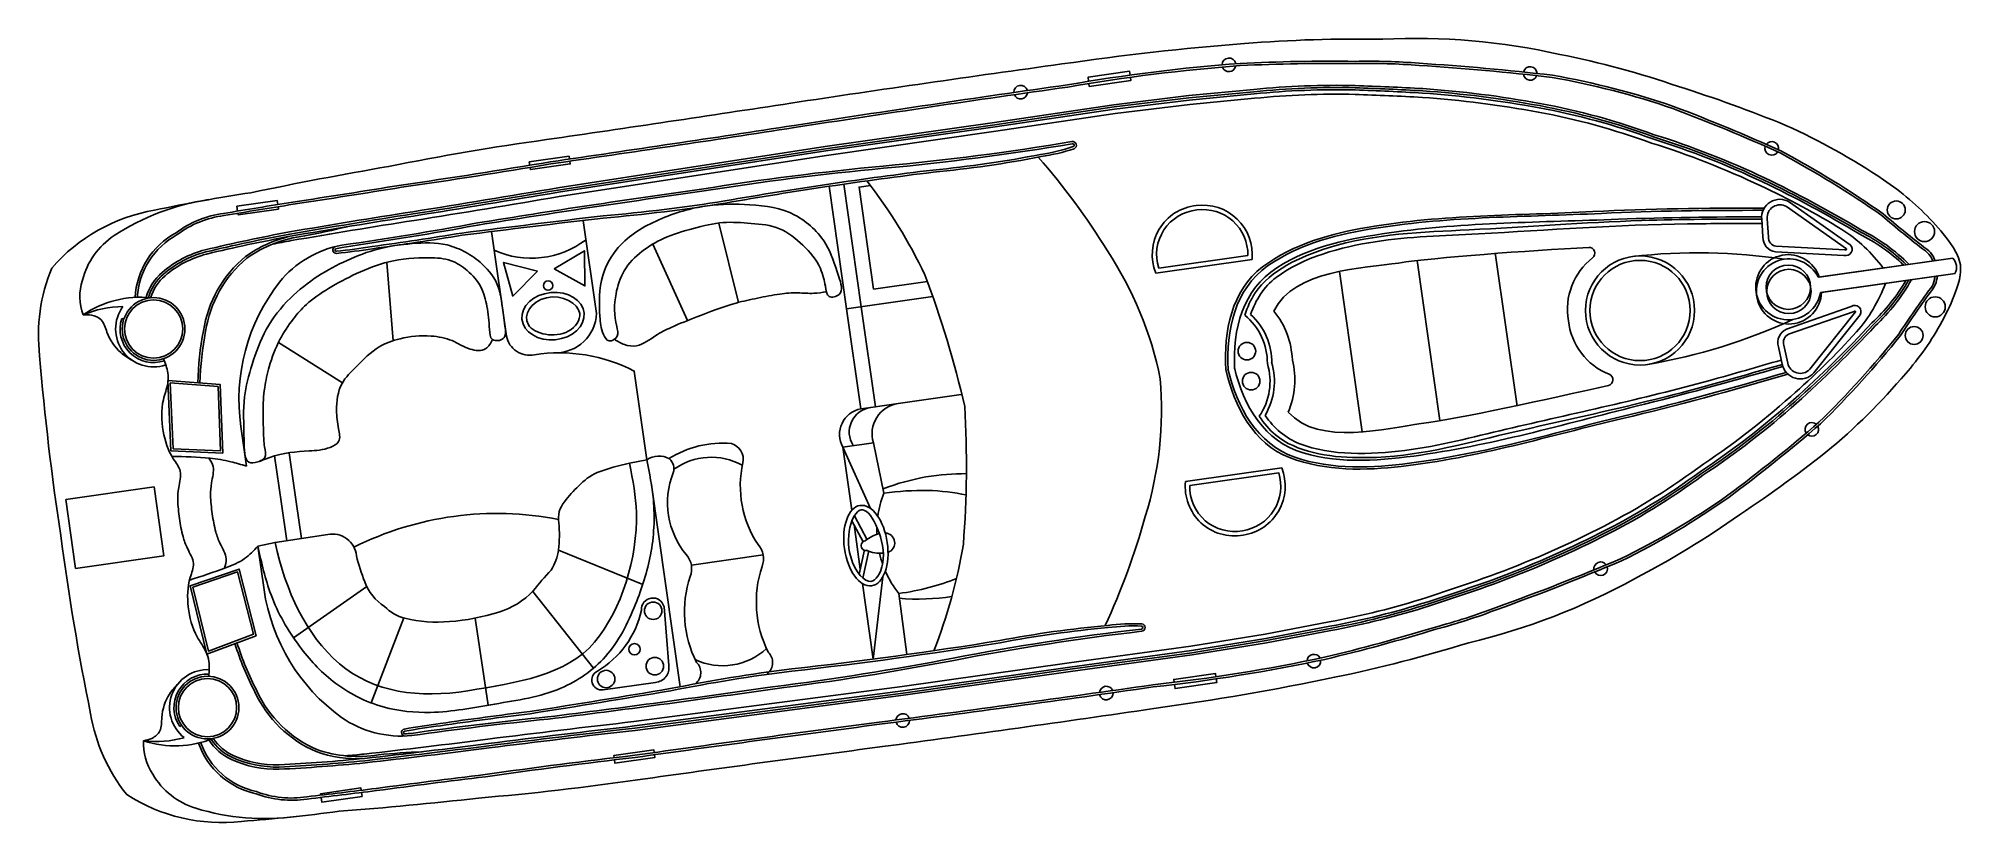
# Model space of a CAD drawing. Header units: metres. Extents: x 268873 to 270210, y 2118104 to 2119954.
# Drawn here: x 268872.6 to 268939.5, y 2118104.4 to 2118131.6 of the extents above; entities outside this region: 1.
import ezdxf

# ---------------------------------------------------------------- set-up
doc = ezdxf.new("R2010")
doc.units = ezdxf.units.M

msp = doc.modelspace()

# ---------------------------------------------------------------- linework, layer by layer
at = {"color": 3}
msp.add_line((270180.073, 2119950.074), (270209.907, 2119953.689), dxfattribs=at)
for p, q in [((268900.738, 2118122.229), (268900.131, 2118126.493)), ((268901.248, 2118122.302), (268900.641, 2118126.568)), ((268896.296, 2118125.214), (268896.979, 2118122.456)), ((268894.005, 2118124.486), (268895.209, 2118121.826)), ((268920.968, 2118121.128), (268920.572, 2118123.911)), ((268923.668, 2118121.512), (268923.289, 2118124.178)), ((268884.751, 2118123.847), (268884.981, 2118121.126)), ((268918.268, 2118120.744), (268917.871, 2118123.534)), ((268875.611, 2118121.872), (268875.538, 2118121.896)), ((268923.668, 2118121.512), (268924.048, 2118118.847)), ((268880.99, 2118121.062), (268883.214, 2118119.664)), ((268918.268, 2118120.744), (268918.666, 2118117.953)), ((268920.968, 2118121.128), (268921.365, 2118118.345)), ((268881.364, 2118117.231), (268881.607, 2118115.523)), ((268901.671, 2118117.577), (268900.612, 2118117.426)), ((268900.612, 2118117.426), (268900.924, 2118115.235)), ((268900.612, 2118117.426), (268901.573, 2118115.29)), ((268880.856, 2118117.119), (268881.094, 2118115.45)), ((268893.942, 2118116.2), (268894.953, 2118109.097)), ((268881.276, 2118114.172), (268881.094, 2118115.45)), ((268881.789, 2118114.248), (268881.607, 2118115.523)), ((268901.316, 2118114.13), (268900.925, 2118114.867)), ((268900.996, 2118114.734), (268901.216, 2118113.183)), ((268901.452, 2118114.202), (268901.008, 2118115.038)), ((268890.72, 2118113.848), (268893.651, 2118112.645)), ((268895.342, 2118113.321), (268897.839, 2118113.677)), ((268901.356, 2118113.852), (268901.179, 2118113.004)), ((268901.506, 2118113.821), (268901.308, 2118112.871)), ((268884.056, 2118112.58), (268881.516, 2118110.792)), ((268901.288, 2118112.682), (268901.662, 2118110.054)), ((268901.998, 2118112.919), (268901.662, 2118110.054)), ((268889.828, 2118112.405), (268891.935, 2118109.736)), ((268885.345, 2118111.487), (268884.216, 2118108.531)), ((268887.823, 2118111.48), (268888.275, 2118108.452)), ((268877.621, 2118107.753), (268877.558, 2118107.71))]:
    msp.add_line(p, q)
for points in [[(268873.421, 2118114.358, -0.01736), (268872.684, 2118120.6, -0.12634), (268873.106, 2118123.652, -0.172899), (268876.677, 2118125.662, -0.013884), (268880.032, 2118126.27, -0.008973), (268884.816, 2118127.181, -0.01509), (268890.305, 2118128.116, 0.002245), (268898.795, 2118129.383, -0.003342), (268908.226, 2118130.745, -0.016984), (268914.567, 2118131.456, -0.024546), (268919.38, 2118131.604, -0.067942), (268925.534, 2118131.078, -0.033948), (268929.656, 2118129.962, -0.022001), (268933.385, 2118128.611, -0.042872), (268936.787, 2118126.72, -0.059514), (268938.497, 2118125.256, -0.046364), (268939.191, 2118124.385, -0.104882), (268939.458, 2118123.761, -0.104882)], [(268885.252, 2118126.535, 0.006425), (268890.441, 2118127.345, 0.002217), (268898.915, 2118128.61, -0.003368), (268908.413, 2118130.019, -0.024633), (268914.416, 2118130.765, -0.015037), (268918.417, 2118130.836, -0.025439), (268920.648, 2118130.771, -0.013843), (268925.273, 2118130.352, -0.040266), (268929.487, 2118129.269, -0.016729), (268933.245, 2118127.711, -0.029739), (268936.774, 2118125.536, 0.01525), (268938.288, 2118124.308, -0.132389), (268938.518, 2118124.037, -0.028442), (268938.58, 2118123.907, -0.028442)], [(268885.263, 2118126.46, 0.006424), (268890.453, 2118127.269, 0.002217), (268898.926, 2118128.534, -0.003368), (268908.425, 2118129.943, -0.024633), (268914.421, 2118130.688, -0.015038), (268918.418, 2118130.759, -0.025461), (268920.642, 2118130.694, -0.013839), (268925.262, 2118130.276, -0.040238), (268929.461, 2118129.196, -0.016715), (268933.211, 2118127.642, -0.029693), (268936.727, 2118125.475, 0.015234), (268938.243, 2118124.245, -0.134036), (268938.45, 2118124.002, -0.024879), (268938.501, 2118123.896, -0.024879)], [(268914.89, 2118129.857, -0.031596), (268918.422, 2118129.995, -0.004928), (268920.773, 2118129.89, -0.02844), (268924.839, 2118129.372, -0.042875), (268928.816, 2118128.286, -0.035347), (268932.649, 2118126.785, -0.024093), (268936.016, 2118124.973, -0.079837), (268937.68, 2118123.779)], [(268914.898, 2118129.781, -0.031592), (268918.42, 2118129.918, -0.004926), (268920.768, 2118129.813, -0.028436), (268924.825, 2118129.296, -0.042895), (268928.792, 2118128.213, -0.035363), (268932.616, 2118126.715, -0.024111), (268935.979, 2118124.905, -0.077658), (268937.584, 2118123.766, -0.077658)], [(268914.89, 2118129.857), (268912.633, 2118129.644), (268910.029, 2118129.328), (268905.804, 2118128.699), (268899.996, 2118127.872), (268890.698, 2118126.439, -0.002601), (268885.656, 2118125.608, 0.004411), (268881.369, 2118124.905, 0.013009), (268878.443, 2118124.285, 0.113396), (268876.944, 2118123.499, 0.146005), (268876.387, 2118122.63, 1.595219)], [(268914.897, 2118129.781), (268912.641, 2118129.568), (268910.039, 2118129.252), (268905.815, 2118128.623), (268900.008, 2118127.796), (268890.71, 2118126.363, -0.002601), (268885.668, 2118125.533, 0.004411), (268881.383, 2118124.83, 0.013003), (268878.462, 2118124.211, 0.113337), (268876.994, 2118123.44, 0.144821), (268876.466, 2118122.624, 0.138987)], [(268914.904, 2118129.704), (268912.649, 2118129.492), (268910.05, 2118129.176), (268905.826, 2118128.547), (268900.019, 2118127.721), (268890.722, 2118126.288, -0.002601), (268885.68, 2118125.457, 0.00441), (268881.397, 2118124.754, 0.012997), (268878.481, 2118124.136, 0.113276), (268877.044, 2118123.382, 0.142458), (268876.544, 2118122.617, 0.142458)], [(268914.919, 2118129.551), (268912.666, 2118129.339), (268910.07, 2118129.024), (268905.848, 2118128.396), (268900.041, 2118127.569), (268890.747, 2118126.136, -0.002601), (268885.704, 2118125.305, 0.00441), (268881.424, 2118124.603, 0.002867), (268880.779, 2118124.48, 0.002867)], [(268914.906, 2118129.704, -0.031588), (268918.418, 2118129.841, -0.004924), (268920.764, 2118129.736, -0.028433), (268924.811, 2118129.221, -0.042917), (268928.767, 2118128.14, -0.035379), (268932.583, 2118126.646, -0.02413), (268935.942, 2118124.838, -0.075408), (268937.488, 2118123.752, -0.075408)], [(268914.921, 2118129.552, -0.031581), (268918.413, 2118129.688, -0.00492), (268920.754, 2118129.583, -0.028426), (268924.783, 2118129.07, -0.042959), (268928.718, 2118127.995, -0.035411), (268932.517, 2118126.508, -0.028829), (268935.338, 2118124.992, -0.092336), (268936.774, 2118123.65, -0.080328)], [(268879.874, 2118116.764), (268879.678, 2118118.143, -0.202722), (268881.022, 2118123.159, -0.178768), (268883.192, 2118124.445, 0.010028), (268887.903, 2118125.219, -0.005356), (268895.693, 2118126.394, -0.016605), (268902.015, 2118127.195, 0.018921), (268908.571, 2118128.047, -0.925873), (268908.645, 2118127.799, -0.041202), (268907.498, 2118127.523, -0.024461), (268903.746, 2118126.982, 0.012888), (268896.523, 2118125.91, -0.019359), (268892.28, 2118125.389, 0.002375), (268887.372, 2118124.791, -0.006386), (268884.26, 2118124.322, -0.013656), (268883.009, 2118124.159, -0.862706), (268882.949, 2118124.392, 0.648089)], [(268882.975, 2118124.32, -0.016488), (268883.204, 2118124.37, 0.010023), (268887.916, 2118125.144, -0.005356), (268895.705, 2118126.318, -0.016607), (268902.022, 2118127.118, 0.018921), (268908.584, 2118127.972, 0.01143), (268908.588, 2118127.972, -0.913283), (268908.619, 2118127.871, -0.041174), (268907.485, 2118127.599, -0.024478), (268903.738, 2118127.058, 0.012889), (268896.51, 2118125.986, -0.019362), (268892.273, 2118125.466, 0.002377), (268887.361, 2118124.867, -0.006391), (268884.248, 2118124.398, -0.013664), (268883.001, 2118124.236, 0.000701), (268883.001, 2118124.236, -0.819976), (268882.975, 2118124.32, -0.819976)], [(268911.642, 2118119.8, 0.096403), (268909.804, 2118124.254, 0.040538), (268907.404, 2118127.505, 1.92312)], [(268904.845, 2118118.832, 0.033687), (268903.464, 2118123.414, 0.051879), (268901.447, 2118126.682, 1.92312)], [(268874.194, 2118122.02, -0.164393), (268874.173, 2118123.226, -0.188684), (268875.279, 2118124.778, -0.10758), (268878.544, 2118126.028)], [(268885.252, 2118126.535, -0.002942), (268881.482, 2118125.942, 0.002013), (268879.083, 2118125.549, 0.130442), (268877.431, 2118124.877, 0.261246), (268876.003, 2118122.628, 0.209197)], [(268885.265, 2118126.46, -0.002941), (268881.494, 2118125.867, 0.002014), (268879.094, 2118125.473, 0.130992), (268877.472, 2118124.813, 0.261832), (268876.08, 2118122.624, 0.261832)], [(268932.55, 2118125.347), (268932.593, 2118124.731, 0.382221), (268933.027, 2118124.216), (268935.412, 2118124.091, 0.786544), (268935.629, 2118124.46), (268933.519, 2118125.945, 0.616464), (268932.55, 2118125.347, 3.844907)], [(268891.584, 2118125.307), (268892.045, 2118122.072, -0.406088), (268890.597, 2118120.702)], [(268911.489, 2118123.476), (268914.832, 2118123.952, 0.483063), (268912.896, 2118125.823, 0.50024), (268911.489, 2118123.476, 0.418424)], [(268878.184, 2118119.66, -0.043195), (268878.381, 2118121.466, -0.183415), (268879.842, 2118124.055, -0.094511), (268881.37, 2118124.749)], [(268878.26, 2118119.654, -0.043334), (268878.457, 2118121.452, -0.18333), (268879.889, 2118123.994, -0.123985), (268881.895, 2118124.766, 0.015377), (268883.381, 2118125.089)], [(268893.794, 2118116.983), (268893.355, 2118120.069, 0.158322), (268889.884, 2118120.639, -0.417676), (268888.914, 2118121.282), (268888.396, 2118124.919)], [(268873.421, 2118114.358, 0.01736), (268874.456, 2118108.158, 0.12634), (268875.712, 2118105.344, 0.172899), (268879.703, 2118104.412, 0.013884), (268883.095, 2118104.764, 0.008973), (268887.942, 2118105.224, 0.01509), (268893.475, 2118105.859, -0.002245), (268901.981, 2118107.012, 0.003342), (268911.417, 2118108.337, 0.016984), (268917.704, 2118109.424, 0.024546), (268922.367, 2118110.625, 0.067942), (268928.13, 2118112.848, 0.033948), (268931.777, 2118115.07, 0.022001), (268934.98, 2118117.408, 0.042872), (268937.719, 2118120.174, 0.059514), (268938.953, 2118122.057, 0.046364), (268939.376, 2118123.087, 0.104882), (268939.458, 2118123.761, 0.104882)], [(268888.171, 2118106.042, -0.006424), (268893.38, 2118106.713, -0.002217), (268901.87, 2118107.864, 0.003368), (268911.384, 2118109.162, 0.024633), (268917.35, 2118110.12, 0.015038), (268921.207, 2118111.168, 0.025461), (268923.325, 2118111.851, 0.013839), (268927.645, 2118113.542, 0.040238), (268931.376, 2118115.751, 0.016715), (268934.542, 2118118.29, 0.029693), (268937.314, 2118121.352, -0.015234), (268938.427, 2118122.956, 0.134036), (268938.557, 2118123.248, 0.024879), (268938.577, 2118123.364, 0.024879)], [(268888.181, 2118105.966, -0.006425), (268893.39, 2118106.637, -0.002217), (268901.879, 2118107.788, 0.003368), (268911.394, 2118109.086, 0.024633), (268917.367, 2118110.045, 0.015037), (268921.228, 2118111.094, 0.025439), (268923.352, 2118111.779, 0.013843), (268927.677, 2118113.472, 0.040266), (268931.421, 2118115.689, 0.016729), (268934.594, 2118118.233, 0.029739), (268937.376, 2118121.307, -0.01525), (268938.488, 2118122.909, 0.132389), (268938.633, 2118123.234, 0.028442), (268938.655, 2118123.375, 0.028442)], [(268917.568, 2118111.049, 0.031596), (268920.998, 2118111.903, 0.004928), (268923.226, 2118112.66, 0.02844), (268926.986, 2118114.292, 0.042875), (268930.502, 2118116.445, 0.035347), (268933.764, 2118118.957, 0.024093), (268936.491, 2118121.636, 0.079837), (268937.755, 2118123.247)], [(268917.513, 2118111.351, 0.031581), (268920.904, 2118112.195, 0.00492), (268923.123, 2118112.949, 0.028426), (268926.848, 2118114.566, 0.042959), (268930.326, 2118116.697, 0.035411), (268933.56, 2118119.186, 0.028829), (268935.845, 2118121.428, 0.092336), (268936.85, 2118123.118, 0.080328)], [(268917.541, 2118111.2, 0.031588), (268920.951, 2118112.049, 0.004924), (268923.175, 2118112.805, 0.028433), (268926.917, 2118114.429, 0.042917), (268930.414, 2118116.571, 0.035379), (268933.662, 2118119.071, 0.02413), (268936.383, 2118121.745, 0.075408), (268937.564, 2118123.219, 0.075408)], [(268917.554, 2118111.125, 0.031592), (268920.975, 2118111.976, 0.004926), (268923.2, 2118112.732, 0.028436), (268926.951, 2118114.361, 0.042895), (268930.458, 2118116.508, 0.035363), (268933.713, 2118119.014, 0.024111), (268936.437, 2118121.691, 0.077658), (268937.66, 2118123.233, 0.077658)], [(268933.268, 2118120.309), (268933.136, 2118120.913, -0.382221), (268933.41, 2118121.529), (268935.665, 2118122.315, -0.786544), (268935.976, 2118122.021), (268934.364, 2118120.005, -0.616464), (268933.268, 2118120.309, -3.844907)], [(268904.726, 2118119.253), (268902.53, 2118118.94, 0.462925), (268901.671, 2118117.577), (268902.031, 2118115.82)], [(268911.642, 2118119.8, -0.096403), (268911.121, 2118115.01, -0.040538), (268909.723, 2118111.218, -1.92312)], [(268901.577, 2118118.804), (268901.233, 2118118.755, 0.516839), (268900.612, 2118117.426, 0.282905)], [(268902.53, 2118118.94), (268901.577, 2118118.804, 0.545737), (268900.968, 2118117.477, 0.282905)], [(268904.845, 2118118.832, -0.033687), (268904.798, 2118114.046, -0.051879), (268903.773, 2118110.346, -1.92312)], [(268894.563, 2118117.026, -0.164009), (268896.732, 2118117.547, -0.407559), (268897.13, 2118116.879, 0.20466), (268897.665, 2118114.035, -0.28657), (268897.798, 2118113.28, 0.198759), (268898.015, 2118110.299, -0.45148), (268897.983, 2118109.554, -1.463971)], [(268880.271, 2118113.979), (268880.87, 2118114.112), (268882.702, 2118114.383, -0.448043), (268883.697, 2118113.649, 0.025561), (268883.985, 2118112.738, 0.15676), (268884.675, 2118111.886, 0.144288), (268885.385, 2118111.477, 0.079427), (268886.935, 2118111.358, 0.054179), (268888.647, 2118111.686, 0.127294), (268889.847, 2118112.424, -0.025195), (268890.47, 2118113.151, 0.112656), (268890.721, 2118113.855, 0.061652), (268890.73, 2118114.79, -0.222278), (268890.937, 2118115.528, -0.049109), (268891.426, 2118116.079, -0.09997), (268892.068, 2118116.54, -0.045992), (268893.192, 2118116.863), (268893.794, 2118116.983)], [(268893.794, 2118116.983, -0.291269), (268894.577, 2118117.018, -0.299867), (268894.711, 2118116.534, 0.273478), (268895.168, 2118113.679, -0.28657), (268895.3, 2118112.924, 0.198759), (268895.518, 2118109.943, -0.45148), (268895.486, 2118109.198, -1.463971)], [(268912.521, 2118116.227), (268915.865, 2118116.703, -0.483063), (268914.527, 2118114.366, -0.50024), (268912.521, 2118116.227, -0.418424)], [(268880.271, 2118113.979), (268880.486, 2118112.469, 0.202722), (268883.177, 2118108.028, 0.178768), (268885.619, 2118107.398, -0.010028), (268890.36, 2118107.97, 0.005356), (268898.168, 2118109.016, 0.016605), (268904.462, 2118110.012, -0.018921), (268910.995, 2118111.023, 0.925873), (268910.997, 2118111.282, 0.041202), (268909.818, 2118111.227, 0.024461), (268906.065, 2118110.7, -0.012888), (268898.829, 2118109.713, 0.019359), (268894.61, 2118109.028, -0.002375), (268889.729, 2118108.233, 0.006386), (268886.61, 2118107.815, 0.013656), (268885.364, 2118107.622, 0.862706), (268885.371, 2118107.381, -0.648089)], [(268917.51, 2118111.351), (268915.288, 2118110.926), (268912.707, 2118110.504), (268908.478, 2118109.929), (268902.671, 2118109.102), (268893.346, 2118107.883, 0.002601), (268888.272, 2118107.274, -0.00441), (268883.965, 2118106.753, -0.002867), (268883.312, 2118106.691, -0.002867)], [(268917.568, 2118111.049), (268915.341, 2118110.623), (268912.753, 2118110.2), (268908.52, 2118109.625), (268902.712, 2118108.798), (268893.383, 2118107.579, 0.002601), (268888.31, 2118106.969, -0.004411), (268883.998, 2118106.448, -0.013009), (268881.015, 2118106.227, -0.113396), (268879.356, 2118106.563, -0.146005), (268878.578, 2118107.242, -1.595219)], [(268917.554, 2118111.125), (268915.328, 2118110.699), (268912.741, 2118110.276), (268908.51, 2118109.701), (268902.702, 2118108.874), (268893.374, 2118107.655, 0.002601), (268888.301, 2118107.045, -0.004411), (268883.99, 2118106.524, -0.013003), (268881.012, 2118106.303, -0.113337), (268879.387, 2118106.633, -0.144821), (268878.653, 2118107.269, -0.138987)], [(268917.539, 2118111.2), (268915.314, 2118110.775), (268912.73, 2118110.352), (268908.499, 2118109.777), (268902.692, 2118108.95), (268893.365, 2118107.731, 0.002601), (268888.291, 2118107.121, -0.00441), (268883.981, 2118106.601, -0.012997), (268881.009, 2118106.38, -0.113276), (268879.419, 2118106.703, -0.142458), (268878.726, 2118107.298, -0.142458)], [(268879.474, 2118110.596, 0.043195), (268880.168, 2118108.917, 0.183415), (268882.293, 2118106.838, 0.094511), (268883.954, 2118106.598)], [(268879.546, 2118110.623, 0.043334), (268880.237, 2118108.95, 0.18333), (268882.321, 2118106.91, 0.123985), (268884.464, 2118106.728, -0.015377), (268885.981, 2118106.833)], [(268885.376, 2118107.458, 0.016488), (268885.61, 2118107.474, -0.010023), (268890.351, 2118108.046, 0.005356), (268898.157, 2118109.092, 0.016607), (268904.447, 2118110.088, -0.018921), (268910.987, 2118111.1, -0.01143), (268910.99, 2118111.1, 0.913283), (268910.992, 2118111.206, 0.041174), (268909.827, 2118111.151, 0.024478), (268906.078, 2118110.624, -0.012889), (268898.838, 2118109.636, 0.019362), (268894.624, 2118108.953, -0.002377), (268889.74, 2118108.157, 0.006391), (268886.621, 2118107.739, 0.013664), (268885.378, 2118107.546, -0.000701), (268885.377, 2118107.546, 0.819976), (268885.376, 2118107.458, 0.819976)], [(268876.302, 2118107.216, 0.164393), (268876.618, 2118106.052, 0.188684), (268878.114, 2118104.87, 0.10758), (268881.598, 2118104.581)], [(268888.181, 2118105.966, 0.002942), (268884.395, 2118105.483, -0.002013), (268881.981, 2118105.191, -0.130442), (268880.208, 2118105.375, -0.261246), (268878.209, 2118107.137, -0.209197)], [(268888.172, 2118106.042, 0.002941), (268884.385, 2118105.559, -0.002014), (268881.971, 2118105.267, -0.130992), (268880.229, 2118105.449, -0.261832), (268878.282, 2118107.162, -0.261832)]]:
    msp.add_lwpolyline(points, format="xyb")
for points in [[(268910.598, 2118130.36), (268910.579, 2118130.491), (268909.131, 2118130.285), (268909.151, 2118130.143)], [(268909.162, 2118130.067), (268909.176, 2118129.967), (268910.624, 2118130.173), (268910.608, 2118130.284)], [(268891.107, 2118127.442), (268891.093, 2118127.54), (268889.709, 2118127.343), (268889.726, 2118127.225)], [(268889.736, 2118127.149), (268889.747, 2118127.072), (268891.132, 2118127.269), (268891.118, 2118127.366)], [(268880.964, 2118125.859), (268880.945, 2118125.996), (268879.544, 2118125.797), (268879.568, 2118125.63)], [(268901.569, 2118126.523), (268901.173, 2118126.466), (268901.678, 2118122.917), (268903.55, 2118123.184)], [(268879.579, 2118125.554), (268879.586, 2118125.502), (268880.986, 2118125.702), (268880.975, 2118125.783)], [(268939.195, 2118123.995), (268934.516, 2118123.329)], [(268934.552, 2118123.334), (268939.195, 2118123.995)], [(268939.271, 2118123.463), (268934.591, 2118122.796)], [(268934.628, 2118122.801), (268939.271, 2118123.463)], [(268901.233, 2118118.755), (268900.738, 2118122.229), (268903.739, 2118122.657)], [(268901.743, 2118118.828), (268901.248, 2118122.302)], [(268902.552, 2118112.334), (268902.827, 2118110.211)], [(268912.126, 2118109.249), (268912.112, 2118109.348), (268913.56, 2118109.555), (268913.576, 2118109.444)], [(268913.587, 2118109.368), (268913.605, 2118109.237), (268912.157, 2118109.03), (268912.137, 2118109.173)], [(268892.658, 2118106.629), (268892.647, 2118106.705), (268894.032, 2118106.903), (268894.046, 2118106.806)], [(268894.057, 2118106.73), (268894.071, 2118106.632), (268892.686, 2118106.435), (268892.669, 2118106.553)], [(268882.459, 2118105.325), (268882.452, 2118105.376), (268883.852, 2118105.576), (268883.864, 2118105.494)], [(268883.875, 2118105.419), (268883.894, 2118105.282), (268882.494, 2118105.082), (268882.47, 2118105.249)]]:
    msp.add_lwpolyline(points)
for points in [[(268911.59, 2118123.646), (268914.687, 2118124.087, 0.460147), (268912.914, 2118125.671, 0.47706)], [(268932.741, 2118125.363), (268932.785, 2118124.734, 0.383069), (268933.047, 2118124.407), (268935.456, 2118124.281, 0.853636), (268935.5, 2118124.316), (268933.413, 2118125.785, 0.613527)], [(268933.455, 2118120.348), (268933.322, 2118120.964, -0.383069), (268933.482, 2118121.351), (268935.761, 2118122.145, -0.853636), (268935.812, 2118122.123), (268934.219, 2118120.13, -0.613527)], [(268912.666, 2118116.093), (268915.762, 2118116.534, -0.460147), (268914.502, 2118114.518, -0.47706)], [(268894.391, 2118111.874, 0.917705), (268893.605, 2118111.753, -0.209704), (268892.074, 2118109.639, 0.850912), (268892.271, 2118108.987), (268894.094, 2118109.247, 0.435659), (268894.559, 2118109.832)]]:
    msp.add_lwpolyline(points, format="xyb", close=True)
for points in [[(268890.576, 2118123.625), (268891.622, 2118124.25), (268891.64, 2118123.031)], [(268889.988, 2118123.541), (268888.809, 2118123.849), (268889.132, 2118122.674)], [(268877.252, 2118117.294), (268879.05, 2118117.215), (268878.964, 2118119.6), (268877.146, 2118119.738)], [(268877.325, 2118117.367), (268878.97, 2118117.295), (268878.89, 2118119.529), (268877.227, 2118119.655)], [(268873.597, 2118115.603), (268876.666, 2118116.04), (268877.007, 2118113.648), (268873.937, 2118113.211)], [(268877.919, 2118112.607), (268879.623, 2118113.185), (268880.208, 2118110.87), (268878.5, 2118110.231)], [(268878.01, 2118112.557), (268879.569, 2118113.085), (268880.116, 2118110.918), (268878.554, 2118110.333)]]:
    msp.add_lwpolyline(points, close=True)
for centre, radius in [((268937.23, 2118125.67), 0.313), ((268938.211, 2118124.918), 0.349), ((268928.322, 2118122.175), 1.896), ((268928.322, 2118122.175), 1.896), ((268928.322, 2118122.175), 1.743), ((268928.322, 2118122.175), 1.743), ((268933.476, 2118122.984), 0.771), ((268933.497, 2118122.837), 0.771), ((268876.647, 2118121.532), 1.09), ((268890.359, 2118123.04), 0.163), ((268938.583, 2118122.301), 0.349), ((268876.647, 2118121.532), 1.013), ((268937.851, 2118121.306), 0.313), ((268914.655, 2118120.76), 0.305), ((268914.803, 2118119.72), 0.305), ((268894.014, 2118111.736), 0.304), ((268893.364, 2118110.398), 0.197), ((268894.071, 2118109.81), 0.304), ((268878.521, 2118108.369), 1.09), ((268878.521, 2118108.369), 1.013), ((268892.378, 2118109.361), 0.304)]:
    msp.add_circle(centre, radius)
for centre, radius, start, end in [((268914.031, 2118130.715), 0.237, 9.42362, 179.83021), ((268914.031, 2118130.715), 0.237, 198.4891, 350.76473), ((268924.503, 2118130.415), 0.237, 359.71991, 167.81558), ((268906.791, 2118129.767), 0.237, 13.13416, 183.23328), ((268924.503, 2118130.415), 0.237, 186.45064, 341.08485), ((268906.791, 2118129.767), 0.237, 201.89346, 354.47398), ((268932.901, 2118127.81), 0.237, 348.33449, 143.47653), ((268932.901, 2118127.81), 0.237, 162.1143, 329.69672), ((268889.78, 2118127.116), 3.124, 245.57262, 307.46009), ((268928.078, 2118122.21), 2.281, 128.04329, 189.84441), ((268926.55, 2118124.167), 0.202, 307.29867, 93.76641), ((268930.336, 2118104.038), 20.143, 81.43144, 96.50225), ((268933.476, 2118122.984), 1.132, 17.98803, 350.43759), ((268933.497, 2118122.837), 1.132, 25.77053, 358.22008), ((268938.868, 2118123.677), 0.456, 332.01142, 44.1967), ((268938.868, 2118123.677), 0.456, 332.01142, 44.1967), ((268876.183, 2118119.119), 3.517, 84.09973, 124.43534), ((268875.594, 2118118.793), 3.517, 90.22944, 113.46197), ((268876.647, 2118121.532), 1.32, 143.87665, 288.77825), ((268913.221, 2118120.353), 2.146, 359.39252, 50.59964), ((268913.221, 2118120.353), 2.3, 359.39252, 47.14227), ((268913.343, 2118120.334), 2.894, 2.37758, 38.97992), ((268876.647, 2118121.532), 1.167, 161.82836, 288.77825), ((268928.097, 2118122.073), 2.281, 186.36371, 248.16483), ((268925.193, 2118140.153), 20.143, 279.70587, 294.77668), ((268913.312, 2118119.709), 2.146, 325.60848, 16.8156), ((268913.312, 2118119.709), 2.3, 329.06585, 16.8156), ((268913.425, 2118119.762), 2.894, 337.2282, 13.83054), ((268927.176, 2118119.768), 0.202, 282.44171, 68.90945), ((268934.292, 2118118.043), 0.237, 46.5114, 214.09382), ((268934.292, 2118118.043), 0.237, 232.73158, 27.87363), ((268896.036, 2118114.829), 2.243, 61.30408, 125.50824), ((268905.337, 2118114.533), 3.548, 158.72903, 172.08005), ((268888.589, 2118103.953), 11.166, 79.00358, 116.47616), ((268905.337, 2118114.533), 3.548, 178.05317, 182.29308), ((268901.408, 2118114.001), 0.166, 98.10406, 278.10406), ((268902.177, 2118113.211), 1.241, 103.70658, 129.69944), ((268902.177, 2118113.211), 1.241, 94.2195, 94.48881), ((268902.066, 2118114.094), 0.347, 288.90636, 87.25192), ((268901.926, 2118114.975), 1.241, 246.50868, 274.14876), ((268905.337, 2118114.533), 3.548, 193.00655, 199.34587), ((268901.926, 2118114.975), 1.241, 281.71931, 281.98862), ((268926.954, 2118113.197), 0.237, 35.12327, 189.75748), ((268926.954, 2118113.197), 0.237, 208.39254, 16.48821), ((268905.337, 2118114.533), 3.548, 203.53826, 218.29407), ((268896.429, 2118112.067), 2.243, 244.72851, 312.876), ((268916.982, 2118109.986), 0.237, 25.44339, 177.71902), ((268916.982, 2118109.986), 0.237, 196.37791, 6.7845), ((268878.521, 2118108.369), 1.32, 87.42987, 232.33147), ((268878.521, 2118108.369), 1.167, 87.42987, 214.37975), ((268909.766, 2118108.875), 0.237, 21.73414, 174.31466), ((268909.766, 2118108.875), 0.237, 192.97484, 3.07396), ((268902.692, 2118107.922), 0.237, 19.32606, 175.57519), ((268902.692, 2118107.922), 0.237, 194.19939, 0.70186), ((268876.746, 2118110.705), 3.517, 262.74615, 285.97868), ((268877.402, 2118110.557), 3.517, 251.77278, 292.10839)]:
    msp.add_arc(centre, radius, start, end)
for centre, major_axis, ratio in [((268890.533, 2118121.978), (1.08, 0.105), 0.758117), ((268901.408, 2118114.001), (0.199, -1.396), 0.533092)]:
    msp.add_ellipse(centre, major_axis=major_axis, ratio=ratio)
for start_param, end_param in [(0.830012, 1.576846), (4.712389, 5.232342)]:
    msp.add_ellipse((268902.304, 2118114.079), major_axis=(4.102, 0.584), ratio=0.425319, start_param=start_param, end_param=end_param)
for points in [[(268899.937, 2118123.313), (268900, 2118123.022), (268900.133, 2118122.664), (268900.478, 2118122.735), (268900.467, 2118123.35), (268900.016, 2118124.482), (268898.943, 2118125.494), (268897.38, 2118125.853), (268895.908, 2118125.814), (268894.213, 2118125.33), (268892.803, 2118124.365), (268892.267, 2118123.397), (268892.161, 2118121.963), (268892.286, 2118121.344), (268892.482, 2118121.117), (268892.762, 2118121.287), (268892.747, 2118121.62), (268892.723, 2118122.752), (268893.009, 2118123.557), (268893.624, 2118124.227), (268894.379, 2118124.68), (268895.422, 2118125.029), (268896.449, 2118125.23), (268897.418, 2118125.204), (268898.41, 2118125.018), (268899.22, 2118124.442), (268899.826, 2118123.636), (268899.937, 2118123.313)], [(268888.431, 2118121.166), (268888.193, 2118120.85), (268887.65, 2118120.833), (268887.023, 2118121.127), (268886.293, 2118121.285), (268885.216, 2118121.192), (268884.489, 2118120.907), (268883.697, 2118120.23), (268883.197, 2118119.634), (268883.007, 2118118.699), (268883.077, 2118118.063), (268883.08, 2118117.62), (268882.785, 2118117.416), (268882.056, 2118117.292), (268880.656, 2118117.053), (268879.96, 2118116.902), (268879.794, 2118117.674), (268879.809, 2118119.172), (268880.073, 2118120.299), (268880.566, 2118121.519), (268881.405, 2118122.605), (268882.362, 2118123.368), (268883.374, 2118123.916), (268884.449, 2118124.311), (268885.634, 2118124.5), (268886.852, 2118124.452), (268887.494, 2118124.2), (268888.063, 2118123.794), (268888.641, 2118122.964), (268888.759, 2118122.37), (268888.863, 2118121.629), (268888.803, 2118121.202), (268888.431, 2118121.166), (268888.324, 2118121.512), (268888.233, 2118122.32), (268888.024, 2118122.993), (268887.549, 2118123.56), (268886.991, 2118123.906), (268886.226, 2118124.009), (268884.821, 2118123.865), (268883.702, 2118123.458), (268882.726, 2118122.936), (268881.957, 2118122.383), (268881.5, 2118121.878), (268881.04, 2118121.163), (268880.669, 2118120.222), (268880.511, 2118119.493), (268880.451, 2118118.637), (268880.47, 2118117.934), (268880.504, 2118117.437), (268880.509, 2118117.06), (268880.318, 2118116.927)], [(268892.667, 2118121.175), (268893.013, 2118120.987), (268893.434, 2118120.951), (268894.103, 2118121.302), (268894.638, 2118121.586), (268895.529, 2118121.952), (268896.899, 2118122.435), (268897.643, 2118122.605), (268898.422, 2118122.747), (268899.039, 2118122.787), (268899.601, 2118122.772), (268900.034, 2118122.828)], [(268875.916, 2118120.432), (268875.51, 2118120.712), (268875.026, 2118121.419), (268874.828, 2118121.847), (268874.492, 2118122.018), (268874.194, 2118122.02)], [(268877.545, 2118114.945), (268877.488, 2118115.588), (268877.521, 2118116.02), (268877.574, 2118116.587), (268877.333, 2118117.019), (268876.982, 2118117.985), (268876.987, 2118119.073), (268877.138, 2118119.648), (268877.14, 2118120.005), (268876.996, 2118120.499)], [(268879.874, 2118116.764), (268879.33, 2118116.916), (268878.609, 2118117.04), (268877.284, 2118117.101)], [(268880.271, 2118113.979), (268880.73, 2118112.288), (268881.722, 2118110.502), (268882.889, 2118109.279), (268884.633, 2118108.394), (268886.277, 2118108.203), (268888.506, 2118108.492), (268890.81, 2118109.046), (268892.356, 2118110.145), (268893.402, 2118111.967), (268893.924, 2118113.685), (268894.02, 2118115.598), (268893.794, 2118116.983)], [(268877.545, 2118114.945), (268877.67, 2118114.312), (268877.822, 2118113.906), (268878.031, 2118113.376), (268877.921, 2118112.894), (268877.853, 2118111.868), (268878.162, 2118110.825), (268878.466, 2118110.315), (268878.569, 2118109.973), (268878.568, 2118109.458)], [(268880.271, 2118113.979), (268879.81, 2118113.551), (268879.152, 2118113.23), (268877.896, 2118112.802)], [(268877.513, 2118109.221), (268877.201, 2118108.839), (268876.933, 2118108.025), (268876.862, 2118107.558), (268876.588, 2118107.3), (268876.302, 2118107.216)]]:
    msp.add_spline(points, degree=3)
for points, knots in [([(268913.922, 2118120.125), (268913.846, 2118121.439), (268914.119, 2118122.873), (268916.271, 2118124.503), (268917.627, 2118124.857), (268921.51, 2118125.522), (268924.059, 2118125.473), (268928.639, 2118125.715), (268930.602, 2118125.735), (268932.641, 2118125.735)], [0, 0, 0, 0, 0.0462196, 0.0462196, 0.0924392, 0.0924392, 0.1947325, 0.1947325, 0.2709084, 0.2709084, 0.2709084, 0.2709084]), ([(268913.999, 2118120.129), (268913.921, 2118121.482), (268914.246, 2118122.924), (268916.497, 2118124.52), (268917.891, 2118124.839), (268921.799, 2118125.457), (268924.356, 2118125.423), (268928.824, 2118125.64), (268930.674, 2118125.658), (268932.601, 2118125.658)], [0, 0, 0, 0, 0.0480884, 0.0480884, 0.0961768, 0.0961768, 0.1985377, 0.1985377, 0.2704106, 0.2704106, 0.2704106, 0.2704106]), ([(268914.229, 2118120.142), (268914.149, 2118121.524), (268914.522, 2118122.907), (268916.861, 2118124.415), (268918.296, 2118124.689), (268922.276, 2118125.25), (268924.897, 2118125.237), (268929.227, 2118125.414), (268930.893, 2118125.428), (268932.549, 2118125.43)], [0, 0, 0, 0, 0.0508337, 0.0508337, 0.1016674, 0.1016674, 0.2060328, 0.2060328, 0.2709084, 0.2709084, 0.2709084, 0.2709084]), ([(268914.583, 2118122.012), (268914.67, 2118122.292), (268915.172, 2118123.426), (268918.159, 2118124.836), (268922.713, 2118124.946), (268927.769, 2118125.347), (268931.161, 2118125.352), (268932.55, 2118125.353)], [0.0234044, 0.0234044, 0.0234044, 0.0234044, 0.0350942, 0.0739111, 0.138251, 0.2165713, 0.2709084, 0.2709084, 0.2709084, 0.2709084]), ([(268914.785, 2118122.039), (268914.963, 2118122.549), (268915.237, 2118122.99), (268916.595, 2118124.028), (268917.922, 2118124.379), (268920.305, 2118124.752), (268921.495, 2118124.778), (268925.114, 2118124.968), (268927.549, 2118125.153), (268930.832, 2118125.198), (268931.691, 2118125.199), (268932.55, 2118125.2)], [0.0248254, 0.0248254, 0.0248254, 0.0248254, 0.0474598, 0.0474598, 0.0949196, 0.0949196, 0.1423794, 0.1423794, 0.237299, 0.237299, 0.2709084, 0.2709084, 0.2709084, 0.2709084]), ([(268915.593, 2118122.155), (268916.275, 2118123.602), (268918.754, 2118123.647), (268921.186, 2118124.019), (268924.411, 2118124.254), (268926.541, 2118124.369)], [0.0313661, 0.0313661, 0.0313661, 0.0313661, 0.1084744, 0.1084744, 0.1920729, 0.1920729, 0.1920729, 0.1920729]), ([(268891.46, 2118122.068), (268891.426, 2118122.427), (268890.848, 2118122.743), (268889.76, 2118122.491), (268889.475, 2118122.015), (268889.875, 2118121.347), (268890.605, 2118121.2), (268891.338, 2118121.605), (268891.481, 2118121.851), (268891.46, 2118122.068)], [0, 0, 0, 0, 1.743273, 1.743273, 3.486547, 3.486547, 5.22982, 5.22982, 6.283185, 6.283185, 6.283185, 6.283185]), ([(268913.922, 2118120.125), (268914.216, 2118118.841), (268914.879, 2118117.541), (268917.4, 2118116.576), (268918.801, 2118116.614), (268922.715, 2118117.06), (268925.149, 2118117.818), (268929.615, 2118118.864), (268931.505, 2118119.393), (268933.463, 2118119.962)], [0, 0, 0, 0, 0.0462196, 0.0462196, 0.0924392, 0.0924392, 0.1947325, 0.1947325, 0.2709084, 0.2709084, 0.2709084, 0.2709084]), ([(268913.997, 2118120.142), (268914.3, 2118118.82), (268915.014, 2118117.527), (268917.622, 2118116.622), (268919.05, 2118116.706), (268922.974, 2118117.203), (268925.42, 2118117.95), (268929.771, 2118118.988), (268931.553, 2118119.487), (268933.403, 2118120.025)], [0, 0, 0, 0, 0.0480884, 0.0480884, 0.0961768, 0.0961768, 0.1985377, 0.1985377, 0.2704106, 0.2704106, 0.2704106, 0.2704106]), ([(268914.222, 2118120.193), (268914.531, 2118118.844), (268915.275, 2118117.621), (268917.942, 2118116.826), (268919.396, 2118116.963), (268923.375, 2118117.535), (268925.887, 2118118.279), (268930.095, 2118119.318), (268931.698, 2118119.769), (268933.29, 2118120.229)], [0, 0, 0, 0, 0.0508337, 0.0508337, 0.1016674, 0.1016674, 0.2060328, 0.2060328, 0.2709084, 0.2709084, 0.2709084, 0.2709084]), ([(268915.083, 2118118.497), (268915.245, 2118118.252), (268916.044, 2118117.303), (268919.306, 2118116.783), (268923.71, 2118117.949), (268928.677, 2118118.975), (268931.934, 2118119.917), (268933.269, 2118120.303)], [0.0234044, 0.0234044, 0.0234044, 0.0234044, 0.0350942, 0.0739111, 0.138251, 0.2165713, 0.2709084, 0.2709084, 0.2709084, 0.2709084]), ([(268915.285, 2118118.527), (268915.599, 2118118.088), (268915.984, 2118117.74), (268917.579, 2118117.123), (268918.95, 2118117.156), (268921.342, 2118117.463), (268922.493, 2118117.77), (268926.021, 2118118.598), (268928.411, 2118119.1), (268931.576, 2118119.973), (268932.401, 2118120.212), (268933.226, 2118120.451)], [0.0248254, 0.0248254, 0.0248254, 0.0248254, 0.0474598, 0.0474598, 0.0949196, 0.0949196, 0.1423794, 0.1423794, 0.237299, 0.237299, 0.2709084, 0.2709084, 0.2709084, 0.2709084]), ([(268916.094, 2118118.642), (268917.152, 2118117.443), (268919.545, 2118118.091), (268921.985, 2118118.412), (268925.147, 2118119.087), (268927.224, 2118119.572)], [0.0313661, 0.0313661, 0.0313661, 0.0313661, 0.1084744, 0.1084744, 0.1920729, 0.1920729, 0.1920729, 0.1920729]), ([(268878.685, 2118115.107), (268878.658, 2118115.322), (268878.612, 2118115.681), (268878.647, 2118116.223), (268878.791, 2118116.689), (268878.63, 2118116.948), (268878.566, 2118117.043)], [0, 0, 0, 0, 0.00840925, 0.01405459, 0.02148076, 0.02583256, 0.02583256, 0.02583256, 0.02583256]), ([(268880.87, 2118114.112), (268881.252, 2118112.397), (268881.929, 2118110.906), (268884.284, 2118108.885), (268885.885, 2118108.683), (268889.258, 2118109.228), (268891.025, 2118109.498), (268892.922, 2118111.785), (268893.473, 2118113.561), (268893.416, 2118115.713), (268893.312, 2118116.265), (268893.192, 2118116.863)], [0, 0, 0, 0, 0.0684102, 0.0684102, 0.1368204, 0.1368204, 0.2052306, 0.2052306, 0.2736407, 0.2736407, 0.2974604, 0.2974604, 0.2974604, 0.2974604]), ([(268901.585, 2118112.757), (268901.743, 2118112.779), (268901.93, 2118113.004), (268902.124, 2118114.154), (268901.625, 2118115.202), (268900.977, 2118115.289), (268900.653, 2118114.422), (268901.034, 2118113.053), (268901.381, 2118112.728), (268901.585, 2118112.757)], [0, 0, 0, 0, 1.031451, 1.031451, 2.992455, 2.992455, 4.95346, 4.95346, 6.283185, 6.283185, 6.283185, 6.283185]), ([(268878.685, 2118115.107), (268878.719, 2118114.893), (268878.775, 2118114.536), (268878.96, 2118114.025), (268879.228, 2118113.617), (268879.146, 2118113.324), (268879.111, 2118113.215)], [0, 0, 0, 0, 0.00840925, 0.01405459, 0.02148076, 0.02583256, 0.02583256, 0.02583256, 0.02583256])]:
    msp.add_open_spline(points, degree=3, knots=knots)
for points in [[(268904.902, 2118116.503), (268904.01, 2118116.507), (268903.011, 2118116.365), (268902.009, 2118115.972)], [(268904.398, 2118112.23), (268903.819, 2118112.142), (268903.198, 2118112.113), (268902.55, 2118112.172)]]:
    msp.add_open_spline(points, degree=3)

doc.saveas('drawing.dxf')
